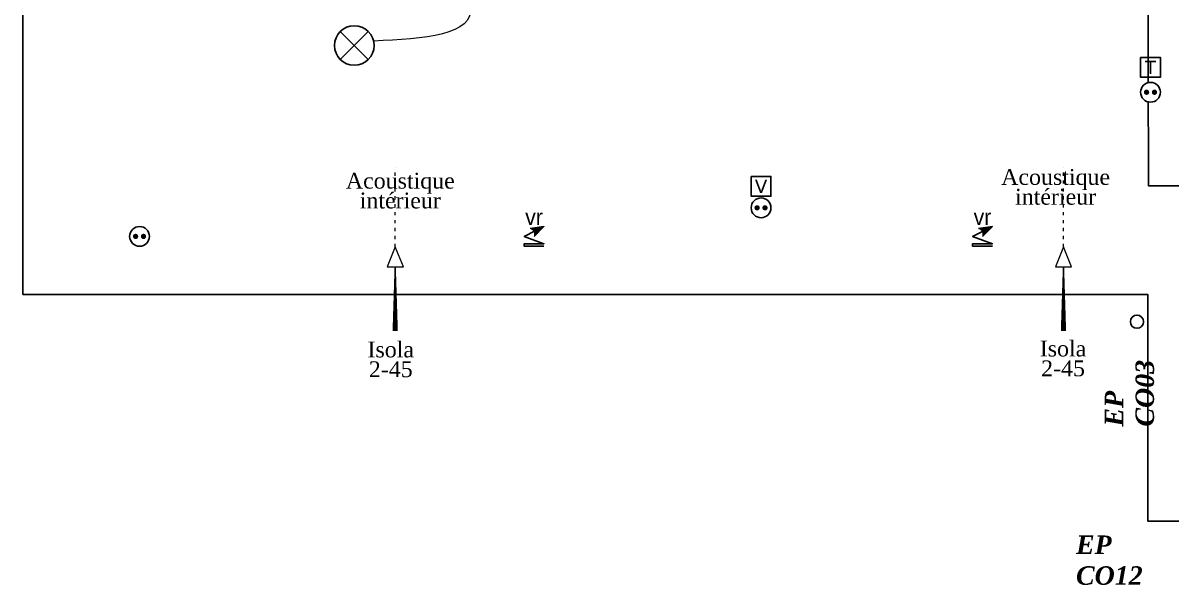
# Model space of a CAD drawing. Header units: millimetres. Extents: x 459337 to 526921, y -375392 to -289779.
# Drawn here: x 460621 to 469323, y -368286 to -364027 of the extents above; entities that cross this region are included whole.
import ezdxf

# ---------------------------------------------------------------- set-up
doc = ezdxf.new("R2010")
doc.units = ezdxf.units.MM
doc.set_wipeout_variables(frame=1)
doc.linetypes.add('ACAD_ISO03W100', pattern=[30, 12, -18])
for name, color, linetype in [('prlm-EAU-EPEXT', 145, 'Continuous'), ('prlm-ELEC-CFA', 181, 'Continuous'), ('prlm-ELEC-CFO', 201, 'Continuous'), ('prlm-VMC', 93, 'Continuous')]:
    doc.layers.add(name, color=color, linetype=linetype)
doc.layers.add('prlm-ZEROPLOT', color=254, linetype='Continuous', plot=False)
doc.styles.add('prlm-eau-ep', font='timesbi.ttf', dxfattribs={"height": 18})
doc.styles.add('prlm-elec-cfo', font='comic.ttf', dxfattribs={"height": 12})
doc.styles.add('prlm-vmc', font='pala.ttf', dxfattribs={"height": 14})
doc.styles.get("Standard").update_dxf_attribs({"font": 'arial.ttf'})

# ---------------------------------------------------------------- blocks, each defined once
blk = doc.blocks.new('xi.EA')
at = {"layer": 'prlm-VMC', "color": 0, "linetype": 'ByBlock', "lineweight": 5, "flags": 128}
blk.add_lwpolyline([(-6.17, -15), (6.17, -15), (0, 0)], close=True, dxfattribs=at)
at = {"layer": 'prlm-VMC', "color": 0, "linetype": 'ByBlock', "lineweight": -2, "flags": 128}
blk.add_lwpolyline([(0, -15, 1, 4, 0), (0, -63.63, 1, 1, 0)], format="xyseb", dxfattribs=at)
at = {"layer": 'prlm-VMC', "color": 0, "linetype": 'ByBlock', "lineweight": 5}
blk.add_solid([(0, 0), (6.17, -15), (-6.17, -15), (0, 0)], dxfattribs=at)
at = {"layer": 'prlm-ZEROPLOT', "color": 250, "linetype": 'ACAD_ISO03W100', "lineweight": 0, "ltscale": 0.2}
blk.add_lwpolyline([(0, 0), (0, 60)], dxfattribs=at)
blk = doc.blocks.new('xi.epext')
at = {"layer": 'prlm-EAU-EPEXT', "color": 0, "linetype": 'ByBlock', "lineweight": -2}
blk.add_circle((0, 0), 5, dxfattribs=at)
blk = doc.blocks.new('xi.VR')
at = {"layer": 'prlm-ELEC-CFO', "lineweight": 5}
blk.add_hatch(color=0, dxfattribs=at).paths.add_polyline_path([(-3, 6), (-0.1, 3.7), (0, 0), (7.5, 7.5)])
at = {"layer": 'prlm-ELEC-CFO', "color": 0}
for points in [[(0.95, 4.23), (-7.5, 0), (7.5, -5.5), (-7.5, -5.5), (-7.5, -7.5), (7.5, -7.5)], [(-3, 6), (7.5, 7.5), (0, 0)]]:
    blk.add_lwpolyline(points, dxfattribs=at)
blk = doc.blocks.new('xi.PC')
at = {"color": 0, "lineweight": 5}
blk.add_wipeout([(-7.5, -7.5), (7.5, -7.5), (7.5, 7.5), (-7.5, 7.5)], dxfattribs=at).dxf.layer = 'prlm-ELEC-CFO'
at = {"layer": 'prlm-ELEC-CFO', "color": 0, "linetype": 'ByBlock', "lineweight": 5, "const_width": 2}
for points in [[(-4, 0, 1), (-2, 0, 1)], [(2, 0, 1), (4, 0, 1)]]:
    blk.add_lwpolyline(points, format="xyb", close=True, dxfattribs=at)
at = {"layer": 'prlm-ELEC-CFO', "color": 0, "linetype": 'ByBlock', "lineweight": -2}
blk.add_circle((0, 0), 7.5, dxfattribs=at)
blk = doc.blocks.new('xi.PTCE')
at = {"layer": 'prlm-ELEC-CFO', "color": 0}
for points in [[(-10.61, 10.61), (10.61, -10.61)], [(10.61, 10.61), (-10.61, -10.61)]]:
    blk.add_lwpolyline(points, dxfattribs=at)
at = {"layer": 'prlm-ELEC-CFO', "color": 0, "linetype": 'ByBlock'}
blk.add_circle((0, 0), 15, dxfattribs=at)
blk = doc.blocks.new('xi.TEL')
at = {"layer": 'prlm-ELEC-CFA', "color": 0, "linetype": 'ByBlock', "lineweight": -2, "flags": 128}
blk.add_lwpolyline([(-7.5, 7.5), (7.5, 7.5), (7.5, -7.5), (-7.5, -7.5)], close=True, dxfattribs=at)
at = {"layer": 'prlm-ELEC-CFA', "color": 0, "linetype": 'ByBlock', "insert": (0, 0), "char_height": 10, "width": 11.36, "attachment_point": 5}
blk.add_mtext('{\\fVerdana|b0|i0|c0|p34;T}', dxfattribs=at)
blk = doc.blocks.new('xi.TV')
at = {"layer": 'prlm-ELEC-CFA', "color": 0, "linetype": 'ByBlock', "lineweight": -2, "flags": 128}
blk.add_lwpolyline([(-7.5, 7.5), (7.5, 7.5), (7.5, -7.5), (-7.5, -7.5)], close=True, dxfattribs=at)
at = {"layer": 'prlm-ELEC-CFA', "color": 0, "linetype": 'ByBlock', "insert": (0, 0), "char_height": 10, "width": 11.36, "attachment_point": 5}
blk.add_mtext('{\\fVerdana|b0|i0|c0|p34;V}', dxfattribs=at)

msp = doc.modelspace()

# ---------------------------------------------------------------- linework, layer by layer
at = {"layer": 'prlm-ELEC-CFO', "lineweight": 13}
msp.add_spline([(464354.612, -363235.016), (463963.585, -363697.75), (464014.831, -363898.682), (463278.671, -364164.577)], degree=3, dxfattribs=at)

# ---------------------------------------------------------------- block references
at = {"layer": 'prlm-EAU-EPEXT', "xscale": 10, "yscale": 10, "zscale": 10}
msp.add_blockref('xi.epext', (469064.672, -366290.704), dxfattribs=at)
at = {"layer": 'prlm-ELEC-CFA', "xscale": 10, "yscale": 10, "zscale": 10}
for name, p in [('xi.TEL', (469167.453, -364363.633)), ('xi.TV', (466215.581, -365264.716))]:
    msp.add_blockref(name, p, dxfattribs=at)
at = {"layer": 'prlm-ELEC-CFO', "xscale": 10, "yscale": 10, "zscale": 10}
msp.add_blockref('xi.PTCE', (463132.395, -364197.794), dxfattribs=at)

# ---------------------------------------------------------------- texts
at = {"layer": 'prlm-EAU-EPEXT', "insert": (468820.139, -367085.24), "char_height": 140, "attachment_point": 1, "rotation": 90, "style": 'prlm-eau-ep'}
msp.add_mtext_dynamic_manual_height_columns('EP CO03', width=91.58378, gutter_width=75, heights=[0], dxfattribs=at)
at = {"layer": 'prlm-EAU-EPEXT', "insert": (468602.492, -367910.34), "char_height": 140, "attachment_point": 1, "style": 'prlm-eau-ep'}
msp.add_mtext_dynamic_manual_height_columns('EP CO12', width=91.58378, gutter_width=75, heights=[0], dxfattribs=at)
at = {"layer": 'prlm-VMC', "char_height": 120, "width": 236.73962, "attachment_point": 2, "line_spacing_factor": 0.75, "style": 'prlm-vmc', "bg_fill": 3, "box_fill_scale": 1.1, "bg_fill_color": 256, "bg_fill_transparency": 0}
for insert in [(468448.054, -365133.799), (463481.139, -365162.131)]:
    msp.add_mtext('Acoustique intérieur', dxfattribs=dict(at, insert=insert))
at = {"layer": 'prlm-VMC', "linetype": 'ByBlock', "lineweight": -2, "char_height": 120, "width": 236.73962, "attachment_point": 2, "line_spacing_factor": 0.75, "style": 'prlm-vmc', "bg_fill": 3, "box_fill_scale": 1.1, "bg_fill_color": 256, "bg_fill_transparency": 0}
for insert in [(468504.232, -366433.92), (463408.824, -366440.729)]:
    msp.add_mtext('Isola\\P2-45', dxfattribs=dict(at, insert=insert))

# ---------------------------------------------------------------- next in the draw order: linework, layer by layer
at = {"layer": 'prlm-ZEROPLOT'}
for points in [[(460621.21, -321131.531), (469527.686, -321131.532), (469527.685, -324328.007), (476621.311, -324326.844), (476621.306, -365259.844), (469151.204, -365259.843), (469146.405, -363469.761), (460621.204, -363469.76)], [(460621.205, -363469.76), (469146.405, -363469.761), (469151.204, -365259.843), (476621.306, -365259.844), (476621.202, -367800.66), (469146.404, -367800.659), (469146.405, -366084.281), (460621.204, -366084.281)]]:
    msp.add_lwpolyline(points, close=True, dxfattribs=at)

# ---------------------------------------------------------------- next in the draw order: block references
at = {"layer": 'prlm-VMC', "xscale": 10, "yscale": 10, "zscale": 10}
for p, rotation in [((463442.547, -365724.28), 359.9999933324657), ((468507.675, -365724.281), 359.9999933325259)]:
    msp.add_blockref('xi.EA', p, dxfattribs=dict(at, rotation=rotation))

# ---------------------------------------------------------------- next in the draw order: block references
at = {"layer": 'prlm-ELEC-CFO', "xscale": 10, "yscale": 10, "zscale": 10}
for p in [(469167.294, -364551.994), (466215.581, -365427.622), (461504.801, -365644.28)]:
    msp.add_blockref('xi.PC', p, dxfattribs=at)

# ---------------------------------------------------------------- next in the draw order: texts
at = {"layer": 'prlm-ELEC-CFO', "lineweight": 20, "char_height": 120, "attachment_point": 5, "line_spacing_factor": 0.8, "style": 'prlm-elec-cfo', "bg_fill": 3, "box_fill_scale": 1.1, "bg_fill_color": 256, "bg_fill_transparency": 0}
for insert in [(464495.056, -365497.105), (467893.627, -365497.105)]:
    msp.add_mtext('vr', dxfattribs=dict(at, insert=insert))

# ---------------------------------------------------------------- next in the draw order: block references
at = {"layer": 'prlm-ELEC-CFO', "xscale": 10, "yscale": 10, "zscale": 10}
for p in [(464495.056, -365644.28), (467893.627, -365644.281)]:
    msp.add_blockref('xi.VR', p, dxfattribs=at)

doc.saveas('drawing.dxf')
